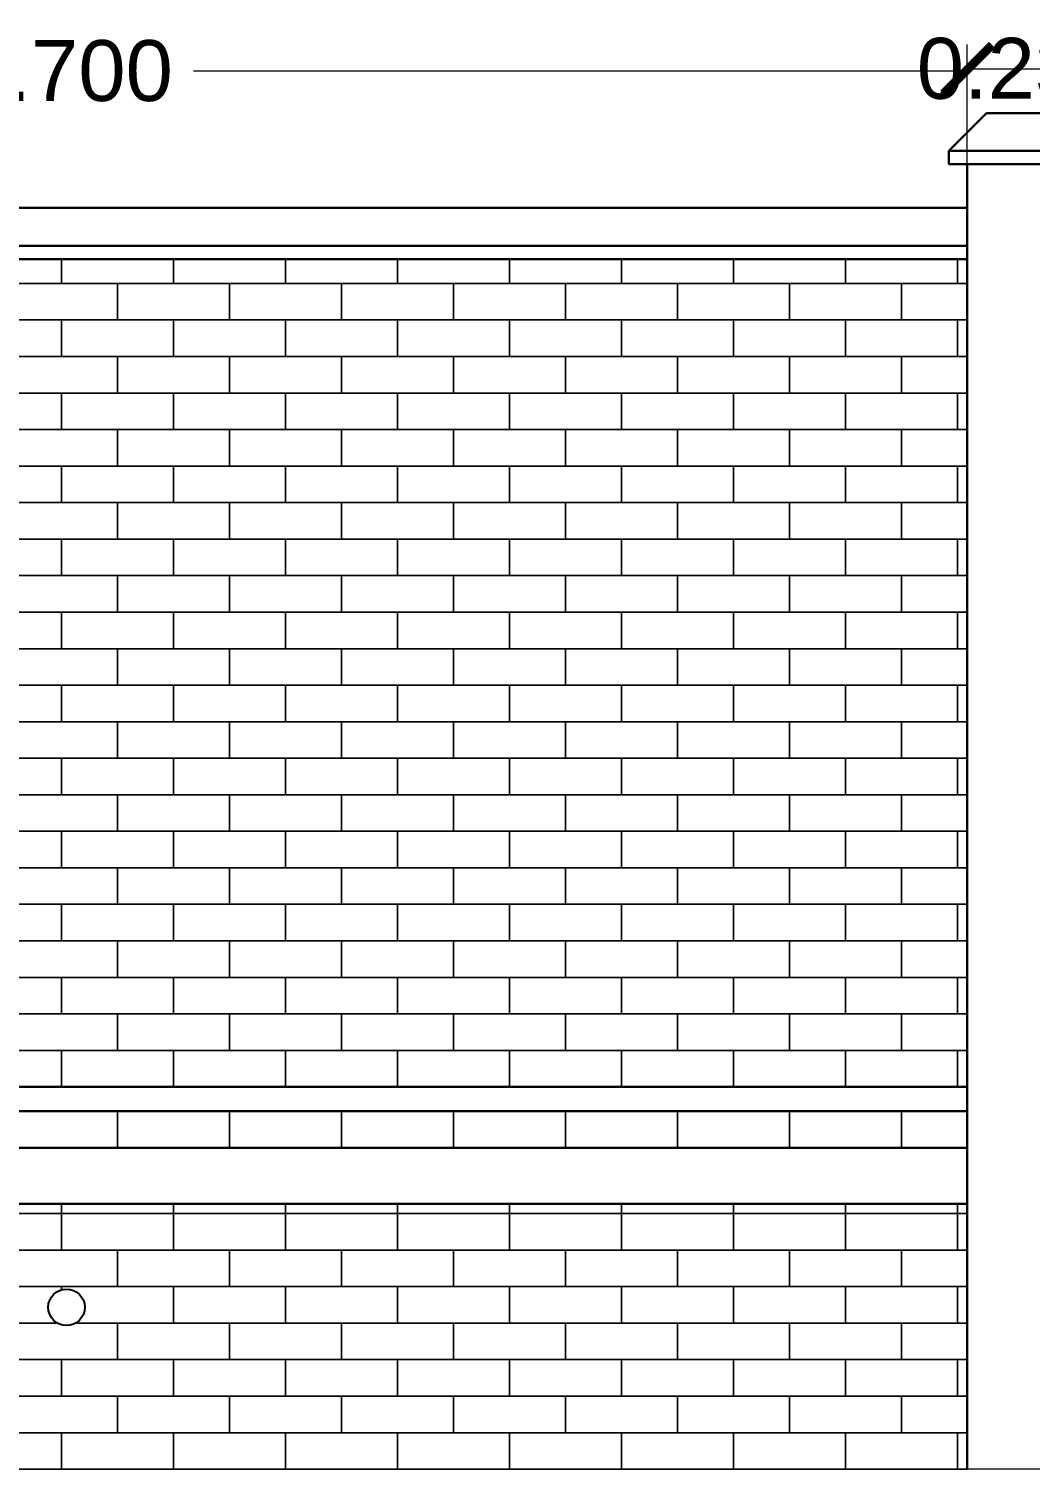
# Model space of a CAD drawing. Header units: millimetres. Extents: x 1898 to 3725, y 783 to 1532.
# Drawn here: x 3016.284 to 3018.341, y 896.377 to 899.335 of the extents above; entities that cross this region are included whole.
import ezdxf

# ---------------------------------------------------------------- set-up
doc = ezdxf.new("R2010")
doc.units = ezdxf.units.MM
doc.layers.get('0').update_dxf_attribs({"lineweight": 20})
doc.layers.get('Defpoints').update_dxf_attribs({"lineweight": 15})
for name, color, linetype, lineweight in [('brick Hatch', 13, 'Continuous', 13), ('DIM', 6, 'Continuous', 18), ('Wall', 7, 'Continuous', 30), ('Window-Wall', 7, 'Continuous', 18)]:
    doc.layers.add(name, color=color, linetype=linetype, lineweight=lineweight)
doc.layers.add('Iel-refe', color=50, linetype='Continuous')
doc.styles.add('Tabrej', font='arial.ttf')
doc.dimstyles.new('DIMEN', dxfattribs={"dimtxt": 0.3, "dimasz": 0.25, "dimexe": 0.18, "dimexo": 0.0625, "dimgap": 0.09, "dimtad": 0, "dimdec": 3, "dimzin": 0, "dimdsep": 46, "dimtxsty": 'Tabrej', "dimcen": 0, "dimclrd": 256, "dimclre": 256, "dimclrt": 7, "dimadec": 0, "dimazin": 0, "dimtfac": 1, "dimtdec": 3, "dimtofl": 0, "dimtmove": 0, "dimatfit": 1, "dimfxl": 0, "dimtolj": 1, "dimtzin": 0, "dimlwd": -1, "dimlwe": -1, "dimarcsym": 0})

# ---------------------------------------------------------------- blocks, each defined once
blk = doc.blocks.new('_ArchTick')
at = {"color": 0, "const_width": 0.15}
blk.add_lwpolyline([(-0.5, -0.5), (0.5, 0.5)], dxfattribs=at)
blk = doc.blocks.new('*D338')
at = {"layer": 'Defpoints', "color": 0, "lineweight": 15, "transparency": 16777216}
for p in [(3018.2111, 899.2483), (3014.5111, 898.967), (3018.2111, 898.967)]:
    blk.add_point(p, dxfattribs=at)
at = {"layer": 'DIM', "transparency": 16777216}
for p, q in [((3014.5111, 898.972), (3014.5111, 899.2983)), ((3018.2111, 898.972), (3018.2111, 899.2983)), ((3014.5111, 899.2483), (3016.1004, 899.2483)), ((3018.2111, 899.2483), (3016.6217, 899.2483))]:
    blk.add_line(p, q, dxfattribs=at)
at = {"layer": 'DIM', "transparency": 16777216, "xscale": 0.1, "yscale": 0.1, "zscale": 0.1, "rotation": 180}
blk.add_blockref('_ArchTick', (3014.5111, 899.2483), dxfattribs=at)
at = {"layer": 'DIM', "transparency": 16777216, "xscale": 0.1, "yscale": 0.1, "zscale": 0.1}
blk.add_blockref('_ArchTick', (3018.2111, 899.2483), dxfattribs=at)
at = {"layer": 'DIM', "color": 7, "transparency": 16777216, "insert": (3016.3611, 899.2483), "char_height": 0.125, "attachment_point": 5, "style": 'Tabrej'}
blk.add_mtext('\\A1;3.700', dxfattribs=at)
blk = doc.blocks.new('*D339')
at = {"layer": 'Defpoints', "color": 0, "lineweight": 15, "transparency": 16777216}
for p in [(3018.4411, 899.2529), (3018.2111, 898.967), (3018.4411, 898.967)]:
    blk.add_point(p, dxfattribs=at)
at = {"layer": 'DIM', "transparency": 16777216}
for p, q in [((3018.2111, 898.972), (3018.2111, 899.3029)), ((3018.4411, 898.972), (3018.4411, 899.3029)), ((3018.2111, 899.2529), (3018.4411, 899.2529))]:
    blk.add_line(p, q, dxfattribs=at)
at = {"layer": 'DIM', "transparency": 16777216, "xscale": 0.1, "yscale": 0.1, "zscale": 0.1, "rotation": 180}
blk.add_blockref('_ArchTick', (3018.2111, 899.2529), dxfattribs=at)
at = {"layer": 'DIM', "transparency": 16777216, "xscale": 0.1, "yscale": 0.1, "zscale": 0.1}
blk.add_blockref('_ArchTick', (3018.4411, 899.2529), dxfattribs=at)
at = {"layer": 'DIM', "color": 7, "transparency": 16777216, "insert": (3018.3261, 899.2529), "char_height": 0.125, "attachment_point": 5, "style": 'Tabrej'}
blk.add_mtext('\\A1;0.230', dxfattribs=at)

msp = doc.modelspace()

# ---------------------------------------------------------------- linework, layer by layer
at = {"layer": 'brick Hatch'}
for points in [[(3016.1211, 898.862), (3016.1211, 898.812), (3016.3511, 898.812), (3016.3511, 898.862)], [(3016.3511, 898.862), (3016.3511, 898.812), (3016.5811, 898.812), (3016.5811, 898.862)], [(3016.5811, 898.862), (3016.5811, 898.812), (3016.8111, 898.812), (3016.8111, 898.862)], [(3016.8111, 898.862), (3016.8111, 898.812), (3017.0411, 898.812), (3017.0411, 898.862)], [(3017.0411, 898.862), (3017.0411, 898.812), (3017.2711, 898.812), (3017.2711, 898.862)], [(3017.2711, 898.862), (3017.2711, 898.812), (3017.5011, 898.812), (3017.5011, 898.862)], [(3017.5011, 898.862), (3017.5011, 898.812), (3017.7311, 898.812), (3017.7311, 898.862)], [(3017.7311, 898.862), (3017.7311, 898.812), (3017.9611, 898.812), (3017.9611, 898.862)], [(3017.9611, 898.862), (3017.9611, 898.812), (3018.1911, 898.812), (3018.1911, 898.862)], [(3018.1911, 898.862), (3018.1911, 898.812), (3018.2111, 898.812)], [(3018.2111, 898.812), (3018.0761, 898.812), (3018.0761, 898.737), (3018.2111, 898.737)], [(3018.2111, 898.737), (3018.1911, 898.737), (3018.1911, 898.662), (3018.2111, 898.662)], [(3018.2111, 898.662), (3018.0761, 898.662), (3018.0761, 898.587), (3018.2111, 898.587)], [(3018.2111, 898.587), (3018.1911, 898.587), (3018.1911, 898.512), (3018.2111, 898.512)], [(3018.2111, 898.512), (3018.0761, 898.512), (3018.0761, 898.437), (3018.2111, 898.437)], [(3018.2111, 898.437), (3018.1911, 898.437), (3018.1911, 898.362), (3018.2111, 898.362)], [(3018.2111, 898.362), (3018.0761, 898.362), (3018.0761, 898.287), (3018.2111, 898.287)], [(3018.2111, 898.287), (3018.1911, 898.287), (3018.1911, 898.212), (3018.2111, 898.212)], [(3018.2111, 898.212), (3018.0761, 898.212), (3018.0761, 898.137), (3018.2111, 898.137)], [(3018.2111, 898.137), (3018.1911, 898.137), (3018.1911, 898.062), (3018.2111, 898.062)], [(3018.2111, 898.062), (3018.0761, 898.062), (3018.0761, 897.987), (3018.2111, 897.987)], [(3018.2111, 897.987), (3018.1911, 897.987), (3018.1911, 897.912), (3018.2111, 897.912)], [(3018.2111, 897.912), (3018.0761, 897.912), (3018.0761, 897.837), (3018.2111, 897.837)], [(3018.2111, 897.837), (3018.1911, 897.837), (3018.1911, 897.762), (3018.2111, 897.762)], [(3018.2111, 897.762), (3018.0761, 897.762), (3018.0761, 897.687), (3018.2111, 897.687)], [(3018.2111, 897.687), (3018.1911, 897.687), (3018.1911, 897.612), (3018.2111, 897.612)], [(3018.2111, 897.612), (3018.0761, 897.612), (3018.0761, 897.537), (3018.2111, 897.537)], [(3018.2111, 897.537), (3018.1911, 897.537), (3018.1911, 897.462), (3018.2111, 897.462)], [(3018.2111, 897.462), (3018.0761, 897.462), (3018.0761, 897.387), (3018.2111, 897.387)], [(3018.2111, 897.387), (3018.1911, 897.387), (3018.1911, 897.312), (3018.2111, 897.312)], [(3018.2111, 897.312), (3018.0761, 897.312), (3018.0761, 897.237), (3018.2111, 897.237)], [(3018.2111, 897.237), (3018.1911, 897.237), (3018.1911, 897.162), (3018.2111, 897.162)], [(3018.2111, 897.112), (3018.0761, 897.112), (3018.0761, 897.037), (3018.2111, 897.037)], [(3016.1211, 896.922), (3016.1211, 896.902), (3016.3511, 896.902), (3016.3511, 896.922)], [(3016.1211, 896.922), (3016.1211, 896.902), (3016.3511, 896.902), (3016.3511, 896.922)], [(3016.3511, 896.922), (3016.3511, 896.902), (3016.5811, 896.902), (3016.5811, 896.922)], [(3016.3511, 896.922), (3016.3511, 896.902), (3016.5811, 896.902), (3016.5811, 896.922)], [(3016.5811, 896.922), (3016.5811, 896.902), (3016.8111, 896.902), (3016.8111, 896.922)], [(3016.5811, 896.922), (3016.5811, 896.902), (3016.8111, 896.902), (3016.8111, 896.922)], [(3016.8111, 896.922), (3016.8111, 896.902), (3017.0411, 896.902), (3017.0411, 896.922)], [(3016.8111, 896.922), (3016.8111, 896.902), (3017.0411, 896.902), (3017.0411, 896.922)], [(3017.0411, 896.922), (3017.0411, 896.902), (3017.2711, 896.902), (3017.2711, 896.922)], [(3017.0411, 896.922), (3017.0411, 896.902), (3017.2711, 896.902), (3017.2711, 896.922)], [(3017.2711, 896.922), (3017.2711, 896.902), (3017.5011, 896.902), (3017.5011, 896.922)], [(3017.2711, 896.922), (3017.2711, 896.902), (3017.5011, 896.902), (3017.5011, 896.922)], [(3017.5011, 896.922), (3017.5011, 896.902), (3017.7311, 896.902), (3017.7311, 896.922)], [(3017.5011, 896.922), (3017.5011, 896.902), (3017.7311, 896.902), (3017.7311, 896.922)], [(3017.7311, 896.922), (3017.7311, 896.902), (3017.9611, 896.902), (3017.9611, 896.922)], [(3017.7311, 896.922), (3017.7311, 896.902), (3017.9611, 896.902), (3017.9611, 896.922)], [(3017.9611, 896.922), (3017.9611, 896.902), (3018.1911, 896.902), (3018.1911, 896.922)], [(3017.9611, 896.922), (3017.9611, 896.902), (3018.1911, 896.902), (3018.1911, 896.922)], [(3018.1911, 896.922), (3018.1911, 896.902), (3018.2111, 896.902)], [(3018.1911, 896.922), (3018.1911, 896.902), (3018.2111, 896.902)], [(3018.2111, 896.902), (3018.1911, 896.902), (3018.1911, 896.827), (3018.2111, 896.827)], [(3018.2111, 896.827), (3018.0761, 896.827), (3018.0761, 896.752), (3018.2111, 896.752)], [(3016.3511, 896.7457), (3016.3511, 896.752), (3016.1211, 896.752), (3016.1211, 896.677), (3016.3424, 896.677)], [(3016.3798, 896.677), (3016.5811, 896.677), (3016.5811, 896.752), (3016.3511, 896.752), (3016.3511, 896.7457)], [(3018.2111, 896.752), (3018.1911, 896.752), (3018.1911, 896.677), (3018.2111, 896.677)], [(3016.3424, 896.677), (3016.2361, 896.677), (3016.2361, 896.602), (3016.4661, 896.602), (3016.4661, 896.677), (3016.3798, 896.677)], [(3018.2111, 896.677), (3018.0761, 896.677), (3018.0761, 896.602), (3018.2111, 896.602)], [(3018.2111, 896.602), (3018.1911, 896.602), (3018.1911, 896.527), (3018.2111, 896.527)], [(3018.2111, 896.527), (3018.0761, 896.527), (3018.0761, 896.452), (3018.2111, 896.452)], [(3018.2111, 896.452), (3018.1911, 896.452), (3018.1911, 896.377), (3018.2111, 896.377)]]:
    msp.add_lwpolyline(points, dxfattribs=at)
for points in [[(3016.4661, 898.812), (3016.2361, 898.812), (3016.2361, 898.737), (3016.4661, 898.737)], [(3016.6961, 898.812), (3016.4661, 898.812), (3016.4661, 898.737), (3016.6961, 898.737)], [(3016.9261, 898.812), (3016.6961, 898.812), (3016.6961, 898.737), (3016.9261, 898.737)], [(3017.1561, 898.812), (3016.9261, 898.812), (3016.9261, 898.737), (3017.1561, 898.737)], [(3017.3861, 898.812), (3017.1561, 898.812), (3017.1561, 898.737), (3017.3861, 898.737)], [(3017.6161, 898.812), (3017.3861, 898.812), (3017.3861, 898.737), (3017.6161, 898.737)], [(3017.8461, 898.812), (3017.6161, 898.812), (3017.6161, 898.737), (3017.8461, 898.737)], [(3018.0761, 898.812), (3017.8461, 898.812), (3017.8461, 898.737), (3018.0761, 898.737)], [(3016.3511, 898.737), (3016.1211, 898.737), (3016.1211, 898.662), (3016.3511, 898.662)], [(3016.5811, 898.737), (3016.3511, 898.737), (3016.3511, 898.662), (3016.5811, 898.662)], [(3016.8111, 898.737), (3016.5811, 898.737), (3016.5811, 898.662), (3016.8111, 898.662)], [(3017.0411, 898.737), (3016.8111, 898.737), (3016.8111, 898.662), (3017.0411, 898.662)], [(3017.2711, 898.737), (3017.0411, 898.737), (3017.0411, 898.662), (3017.2711, 898.662)], [(3017.5011, 898.737), (3017.2711, 898.737), (3017.2711, 898.662), (3017.5011, 898.662)], [(3017.7311, 898.737), (3017.5011, 898.737), (3017.5011, 898.662), (3017.7311, 898.662)], [(3017.9611, 898.737), (3017.7311, 898.737), (3017.7311, 898.662), (3017.9611, 898.662)], [(3018.1911, 898.737), (3017.9611, 898.737), (3017.9611, 898.662), (3018.1911, 898.662)], [(3016.4661, 898.662), (3016.2361, 898.662), (3016.2361, 898.587), (3016.4661, 898.587)], [(3016.6961, 898.662), (3016.4661, 898.662), (3016.4661, 898.587), (3016.6961, 898.587)], [(3016.9261, 898.662), (3016.6961, 898.662), (3016.6961, 898.587), (3016.9261, 898.587)], [(3017.1561, 898.662), (3016.9261, 898.662), (3016.9261, 898.587), (3017.1561, 898.587)], [(3017.3861, 898.662), (3017.1561, 898.662), (3017.1561, 898.587), (3017.3861, 898.587)], [(3017.6161, 898.662), (3017.3861, 898.662), (3017.3861, 898.587), (3017.6161, 898.587)], [(3017.8461, 898.662), (3017.6161, 898.662), (3017.6161, 898.587), (3017.8461, 898.587)], [(3018.0761, 898.662), (3017.8461, 898.662), (3017.8461, 898.587), (3018.0761, 898.587)], [(3016.3511, 898.587), (3016.1211, 898.587), (3016.1211, 898.512), (3016.3511, 898.512)], [(3016.5811, 898.587), (3016.3511, 898.587), (3016.3511, 898.512), (3016.5811, 898.512)], [(3016.8111, 898.587), (3016.5811, 898.587), (3016.5811, 898.512), (3016.8111, 898.512)], [(3017.0411, 898.587), (3016.8111, 898.587), (3016.8111, 898.512), (3017.0411, 898.512)], [(3017.2711, 898.587), (3017.0411, 898.587), (3017.0411, 898.512), (3017.2711, 898.512)], [(3017.5011, 898.587), (3017.2711, 898.587), (3017.2711, 898.512), (3017.5011, 898.512)], [(3017.7311, 898.587), (3017.5011, 898.587), (3017.5011, 898.512), (3017.7311, 898.512)], [(3017.9611, 898.587), (3017.7311, 898.587), (3017.7311, 898.512), (3017.9611, 898.512)], [(3018.1911, 898.587), (3017.9611, 898.587), (3017.9611, 898.512), (3018.1911, 898.512)], [(3016.4661, 898.512), (3016.2361, 898.512), (3016.2361, 898.437), (3016.4661, 898.437)], [(3016.6961, 898.512), (3016.4661, 898.512), (3016.4661, 898.437), (3016.6961, 898.437)], [(3016.9261, 898.512), (3016.6961, 898.512), (3016.6961, 898.437), (3016.9261, 898.437)], [(3017.1561, 898.512), (3016.9261, 898.512), (3016.9261, 898.437), (3017.1561, 898.437)], [(3017.3861, 898.512), (3017.1561, 898.512), (3017.1561, 898.437), (3017.3861, 898.437)], [(3017.6161, 898.512), (3017.3861, 898.512), (3017.3861, 898.437), (3017.6161, 898.437)], [(3017.8461, 898.512), (3017.6161, 898.512), (3017.6161, 898.437), (3017.8461, 898.437)], [(3018.0761, 898.512), (3017.8461, 898.512), (3017.8461, 898.437), (3018.0761, 898.437)], [(3016.3511, 898.437), (3016.1211, 898.437), (3016.1211, 898.362), (3016.3511, 898.362)], [(3016.5811, 898.437), (3016.3511, 898.437), (3016.3511, 898.362), (3016.5811, 898.362)], [(3016.8111, 898.437), (3016.5811, 898.437), (3016.5811, 898.362), (3016.8111, 898.362)], [(3017.0411, 898.437), (3016.8111, 898.437), (3016.8111, 898.362), (3017.0411, 898.362)], [(3017.2711, 898.437), (3017.0411, 898.437), (3017.0411, 898.362), (3017.2711, 898.362)], [(3017.5011, 898.437), (3017.2711, 898.437), (3017.2711, 898.362), (3017.5011, 898.362)], [(3017.7311, 898.437), (3017.5011, 898.437), (3017.5011, 898.362), (3017.7311, 898.362)], [(3017.9611, 898.437), (3017.7311, 898.437), (3017.7311, 898.362), (3017.9611, 898.362)], [(3018.1911, 898.437), (3017.9611, 898.437), (3017.9611, 898.362), (3018.1911, 898.362)], [(3016.4661, 898.362), (3016.2361, 898.362), (3016.2361, 898.287), (3016.4661, 898.287)], [(3016.6961, 898.362), (3016.4661, 898.362), (3016.4661, 898.287), (3016.6961, 898.287)], [(3016.9261, 898.362), (3016.6961, 898.362), (3016.6961, 898.287), (3016.9261, 898.287)], [(3017.1561, 898.362), (3016.9261, 898.362), (3016.9261, 898.287), (3017.1561, 898.287)], [(3017.3861, 898.362), (3017.1561, 898.362), (3017.1561, 898.287), (3017.3861, 898.287)], [(3017.6161, 898.362), (3017.3861, 898.362), (3017.3861, 898.287), (3017.6161, 898.287)], [(3017.8461, 898.362), (3017.6161, 898.362), (3017.6161, 898.287), (3017.8461, 898.287)], [(3018.0761, 898.362), (3017.8461, 898.362), (3017.8461, 898.287), (3018.0761, 898.287)], [(3016.3511, 898.287), (3016.1211, 898.287), (3016.1211, 898.212), (3016.3511, 898.212)], [(3016.5811, 898.287), (3016.3511, 898.287), (3016.3511, 898.212), (3016.5811, 898.212)], [(3016.8111, 898.287), (3016.5811, 898.287), (3016.5811, 898.212), (3016.8111, 898.212)], [(3017.0411, 898.287), (3016.8111, 898.287), (3016.8111, 898.212), (3017.0411, 898.212)], [(3017.2711, 898.287), (3017.0411, 898.287), (3017.0411, 898.212), (3017.2711, 898.212)], [(3017.5011, 898.287), (3017.2711, 898.287), (3017.2711, 898.212), (3017.5011, 898.212)], [(3017.7311, 898.287), (3017.5011, 898.287), (3017.5011, 898.212), (3017.7311, 898.212)], [(3017.9611, 898.287), (3017.7311, 898.287), (3017.7311, 898.212), (3017.9611, 898.212)], [(3018.1911, 898.287), (3017.9611, 898.287), (3017.9611, 898.212), (3018.1911, 898.212)], [(3016.4661, 898.212), (3016.2361, 898.212), (3016.2361, 898.137), (3016.4661, 898.137)], [(3016.6961, 898.212), (3016.4661, 898.212), (3016.4661, 898.137), (3016.6961, 898.137)], [(3016.9261, 898.212), (3016.6961, 898.212), (3016.6961, 898.137), (3016.9261, 898.137)], [(3017.1561, 898.212), (3016.9261, 898.212), (3016.9261, 898.137), (3017.1561, 898.137)], [(3017.3861, 898.212), (3017.1561, 898.212), (3017.1561, 898.137), (3017.3861, 898.137)], [(3017.6161, 898.212), (3017.3861, 898.212), (3017.3861, 898.137), (3017.6161, 898.137)], [(3017.8461, 898.212), (3017.6161, 898.212), (3017.6161, 898.137), (3017.8461, 898.137)], [(3018.0761, 898.212), (3017.8461, 898.212), (3017.8461, 898.137), (3018.0761, 898.137)], [(3016.3511, 898.137), (3016.1211, 898.137), (3016.1211, 898.062), (3016.3511, 898.062)], [(3016.5811, 898.137), (3016.3511, 898.137), (3016.3511, 898.062), (3016.5811, 898.062)], [(3016.8111, 898.137), (3016.5811, 898.137), (3016.5811, 898.062), (3016.8111, 898.062)], [(3017.0411, 898.137), (3016.8111, 898.137), (3016.8111, 898.062), (3017.0411, 898.062)], [(3017.2711, 898.137), (3017.0411, 898.137), (3017.0411, 898.062), (3017.2711, 898.062)], [(3017.5011, 898.137), (3017.2711, 898.137), (3017.2711, 898.062), (3017.5011, 898.062)], [(3017.7311, 898.137), (3017.5011, 898.137), (3017.5011, 898.062), (3017.7311, 898.062)], [(3017.9611, 898.137), (3017.7311, 898.137), (3017.7311, 898.062), (3017.9611, 898.062)], [(3018.1911, 898.137), (3017.9611, 898.137), (3017.9611, 898.062), (3018.1911, 898.062)], [(3016.4661, 898.062), (3016.2361, 898.062), (3016.2361, 897.987), (3016.4661, 897.987)], [(3016.6961, 898.062), (3016.4661, 898.062), (3016.4661, 897.987), (3016.6961, 897.987)], [(3016.9261, 898.062), (3016.6961, 898.062), (3016.6961, 897.987), (3016.9261, 897.987)], [(3017.1561, 898.062), (3016.9261, 898.062), (3016.9261, 897.987), (3017.1561, 897.987)], [(3017.3861, 898.062), (3017.1561, 898.062), (3017.1561, 897.987), (3017.3861, 897.987)], [(3017.6161, 898.062), (3017.3861, 898.062), (3017.3861, 897.987), (3017.6161, 897.987)], [(3017.8461, 898.062), (3017.6161, 898.062), (3017.6161, 897.987), (3017.8461, 897.987)], [(3018.0761, 898.062), (3017.8461, 898.062), (3017.8461, 897.987), (3018.0761, 897.987)], [(3016.3511, 897.987), (3016.1211, 897.987), (3016.1211, 897.912), (3016.3511, 897.912)], [(3016.5811, 897.987), (3016.3511, 897.987), (3016.3511, 897.912), (3016.5811, 897.912)], [(3016.8111, 897.987), (3016.5811, 897.987), (3016.5811, 897.912), (3016.8111, 897.912)], [(3017.0411, 897.987), (3016.8111, 897.987), (3016.8111, 897.912), (3017.0411, 897.912)], [(3017.2711, 897.987), (3017.0411, 897.987), (3017.0411, 897.912), (3017.2711, 897.912)], [(3017.5011, 897.987), (3017.2711, 897.987), (3017.2711, 897.912), (3017.5011, 897.912)], [(3017.7311, 897.987), (3017.5011, 897.987), (3017.5011, 897.912), (3017.7311, 897.912)], [(3017.9611, 897.987), (3017.7311, 897.987), (3017.7311, 897.912), (3017.9611, 897.912)], [(3018.1911, 897.987), (3017.9611, 897.987), (3017.9611, 897.912), (3018.1911, 897.912)], [(3016.4661, 897.912), (3016.2361, 897.912), (3016.2361, 897.837), (3016.4661, 897.837)], [(3016.6961, 897.912), (3016.4661, 897.912), (3016.4661, 897.837), (3016.6961, 897.837)], [(3016.9261, 897.912), (3016.6961, 897.912), (3016.6961, 897.837), (3016.9261, 897.837)], [(3017.1561, 897.912), (3016.9261, 897.912), (3016.9261, 897.837), (3017.1561, 897.837)], [(3017.3861, 897.912), (3017.1561, 897.912), (3017.1561, 897.837), (3017.3861, 897.837)], [(3017.6161, 897.912), (3017.3861, 897.912), (3017.3861, 897.837), (3017.6161, 897.837)], [(3017.8461, 897.912), (3017.6161, 897.912), (3017.6161, 897.837), (3017.8461, 897.837)], [(3018.0761, 897.912), (3017.8461, 897.912), (3017.8461, 897.837), (3018.0761, 897.837)], [(3016.3511, 897.837), (3016.1211, 897.837), (3016.1211, 897.762), (3016.3511, 897.762)], [(3016.5811, 897.837), (3016.3511, 897.837), (3016.3511, 897.762), (3016.5811, 897.762)], [(3016.8111, 897.837), (3016.5811, 897.837), (3016.5811, 897.762), (3016.8111, 897.762)], [(3017.0411, 897.837), (3016.8111, 897.837), (3016.8111, 897.762), (3017.0411, 897.762)], [(3017.2711, 897.837), (3017.0411, 897.837), (3017.0411, 897.762), (3017.2711, 897.762)], [(3017.5011, 897.837), (3017.2711, 897.837), (3017.2711, 897.762), (3017.5011, 897.762)], [(3017.7311, 897.837), (3017.5011, 897.837), (3017.5011, 897.762), (3017.7311, 897.762)], [(3017.9611, 897.837), (3017.7311, 897.837), (3017.7311, 897.762), (3017.9611, 897.762)], [(3018.1911, 897.837), (3017.9611, 897.837), (3017.9611, 897.762), (3018.1911, 897.762)], [(3016.4661, 897.762), (3016.2361, 897.762), (3016.2361, 897.687), (3016.4661, 897.687)], [(3016.6961, 897.762), (3016.4661, 897.762), (3016.4661, 897.687), (3016.6961, 897.687)], [(3016.9261, 897.762), (3016.6961, 897.762), (3016.6961, 897.687), (3016.9261, 897.687)], [(3017.1561, 897.762), (3016.9261, 897.762), (3016.9261, 897.687), (3017.1561, 897.687)], [(3017.3861, 897.762), (3017.1561, 897.762), (3017.1561, 897.687), (3017.3861, 897.687)], [(3017.6161, 897.762), (3017.3861, 897.762), (3017.3861, 897.687), (3017.6161, 897.687)], [(3017.8461, 897.762), (3017.6161, 897.762), (3017.6161, 897.687), (3017.8461, 897.687)], [(3018.0761, 897.762), (3017.8461, 897.762), (3017.8461, 897.687), (3018.0761, 897.687)], [(3016.3511, 897.687), (3016.1211, 897.687), (3016.1211, 897.612), (3016.3511, 897.612)], [(3016.5811, 897.687), (3016.3511, 897.687), (3016.3511, 897.612), (3016.5811, 897.612)], [(3016.8111, 897.687), (3016.5811, 897.687), (3016.5811, 897.612), (3016.8111, 897.612)], [(3017.0411, 897.687), (3016.8111, 897.687), (3016.8111, 897.612), (3017.0411, 897.612)], [(3017.2711, 897.687), (3017.0411, 897.687), (3017.0411, 897.612), (3017.2711, 897.612)], [(3017.5011, 897.687), (3017.2711, 897.687), (3017.2711, 897.612), (3017.5011, 897.612)], [(3017.7311, 897.687), (3017.5011, 897.687), (3017.5011, 897.612), (3017.7311, 897.612)], [(3017.9611, 897.687), (3017.7311, 897.687), (3017.7311, 897.612), (3017.9611, 897.612)], [(3018.1911, 897.687), (3017.9611, 897.687), (3017.9611, 897.612), (3018.1911, 897.612)], [(3016.4661, 897.612), (3016.2361, 897.612), (3016.2361, 897.537), (3016.4661, 897.537)], [(3016.6961, 897.612), (3016.4661, 897.612), (3016.4661, 897.537), (3016.6961, 897.537)], [(3016.9261, 897.612), (3016.6961, 897.612), (3016.6961, 897.537), (3016.9261, 897.537)], [(3017.1561, 897.612), (3016.9261, 897.612), (3016.9261, 897.537), (3017.1561, 897.537)], [(3017.3861, 897.612), (3017.1561, 897.612), (3017.1561, 897.537), (3017.3861, 897.537)], [(3017.6161, 897.612), (3017.3861, 897.612), (3017.3861, 897.537), (3017.6161, 897.537)], [(3017.8461, 897.612), (3017.6161, 897.612), (3017.6161, 897.537), (3017.8461, 897.537)], [(3018.0761, 897.612), (3017.8461, 897.612), (3017.8461, 897.537), (3018.0761, 897.537)], [(3016.3511, 897.537), (3016.1211, 897.537), (3016.1211, 897.462), (3016.3511, 897.462)], [(3016.5811, 897.537), (3016.3511, 897.537), (3016.3511, 897.462), (3016.5811, 897.462)], [(3016.8111, 897.537), (3016.5811, 897.537), (3016.5811, 897.462), (3016.8111, 897.462)], [(3017.0411, 897.537), (3016.8111, 897.537), (3016.8111, 897.462), (3017.0411, 897.462)], [(3017.2711, 897.537), (3017.0411, 897.537), (3017.0411, 897.462), (3017.2711, 897.462)], [(3017.5011, 897.537), (3017.2711, 897.537), (3017.2711, 897.462), (3017.5011, 897.462)], [(3017.7311, 897.537), (3017.5011, 897.537), (3017.5011, 897.462), (3017.7311, 897.462)], [(3017.9611, 897.537), (3017.7311, 897.537), (3017.7311, 897.462), (3017.9611, 897.462)], [(3018.1911, 897.537), (3017.9611, 897.537), (3017.9611, 897.462), (3018.1911, 897.462)], [(3016.4661, 897.462), (3016.2361, 897.462), (3016.2361, 897.387), (3016.4661, 897.387)], [(3016.6961, 897.462), (3016.4661, 897.462), (3016.4661, 897.387), (3016.6961, 897.387)], [(3016.9261, 897.462), (3016.6961, 897.462), (3016.6961, 897.387), (3016.9261, 897.387)], [(3017.1561, 897.462), (3016.9261, 897.462), (3016.9261, 897.387), (3017.1561, 897.387)], [(3017.3861, 897.462), (3017.1561, 897.462), (3017.1561, 897.387), (3017.3861, 897.387)], [(3017.6161, 897.462), (3017.3861, 897.462), (3017.3861, 897.387), (3017.6161, 897.387)], [(3017.8461, 897.462), (3017.6161, 897.462), (3017.6161, 897.387), (3017.8461, 897.387)], [(3018.0761, 897.462), (3017.8461, 897.462), (3017.8461, 897.387), (3018.0761, 897.387)], [(3016.3511, 897.387), (3016.1211, 897.387), (3016.1211, 897.312), (3016.3511, 897.312)], [(3016.5811, 897.387), (3016.3511, 897.387), (3016.3511, 897.312), (3016.5811, 897.312)], [(3016.8111, 897.387), (3016.5811, 897.387), (3016.5811, 897.312), (3016.8111, 897.312)], [(3017.0411, 897.387), (3016.8111, 897.387), (3016.8111, 897.312), (3017.0411, 897.312)], [(3017.2711, 897.387), (3017.0411, 897.387), (3017.0411, 897.312), (3017.2711, 897.312)], [(3017.5011, 897.387), (3017.2711, 897.387), (3017.2711, 897.312), (3017.5011, 897.312)], [(3017.7311, 897.387), (3017.5011, 897.387), (3017.5011, 897.312), (3017.7311, 897.312)], [(3017.9611, 897.387), (3017.7311, 897.387), (3017.7311, 897.312), (3017.9611, 897.312)], [(3018.1911, 897.387), (3017.9611, 897.387), (3017.9611, 897.312), (3018.1911, 897.312)], [(3016.4661, 897.312), (3016.2361, 897.312), (3016.2361, 897.237), (3016.4661, 897.237)], [(3016.6961, 897.312), (3016.4661, 897.312), (3016.4661, 897.237), (3016.6961, 897.237)], [(3016.9261, 897.312), (3016.6961, 897.312), (3016.6961, 897.237), (3016.9261, 897.237)], [(3017.1561, 897.312), (3016.9261, 897.312), (3016.9261, 897.237), (3017.1561, 897.237)], [(3017.3861, 897.312), (3017.1561, 897.312), (3017.1561, 897.237), (3017.3861, 897.237)], [(3017.6161, 897.312), (3017.3861, 897.312), (3017.3861, 897.237), (3017.6161, 897.237)], [(3017.8461, 897.312), (3017.6161, 897.312), (3017.6161, 897.237), (3017.8461, 897.237)], [(3018.0761, 897.312), (3017.8461, 897.312), (3017.8461, 897.237), (3018.0761, 897.237)], [(3016.3511, 897.237), (3016.1211, 897.237), (3016.1211, 897.162), (3016.3511, 897.162)], [(3016.5811, 897.237), (3016.3511, 897.237), (3016.3511, 897.162), (3016.5811, 897.162)], [(3016.8111, 897.237), (3016.5811, 897.237), (3016.5811, 897.162), (3016.8111, 897.162)], [(3017.0411, 897.237), (3016.8111, 897.237), (3016.8111, 897.162), (3017.0411, 897.162)], [(3017.2711, 897.237), (3017.0411, 897.237), (3017.0411, 897.162), (3017.2711, 897.162)], [(3017.5011, 897.237), (3017.2711, 897.237), (3017.2711, 897.162), (3017.5011, 897.162)], [(3017.7311, 897.237), (3017.5011, 897.237), (3017.5011, 897.162), (3017.7311, 897.162)], [(3017.9611, 897.237), (3017.7311, 897.237), (3017.7311, 897.162), (3017.9611, 897.162)], [(3018.1911, 897.237), (3017.9611, 897.237), (3017.9611, 897.162), (3018.1911, 897.162)], [(3016.4661, 897.112), (3016.2361, 897.112), (3016.2361, 897.037), (3016.4661, 897.037)], [(3016.6961, 897.112), (3016.4661, 897.112), (3016.4661, 897.037), (3016.6961, 897.037)], [(3016.9261, 897.112), (3016.6961, 897.112), (3016.6961, 897.037), (3016.9261, 897.037)], [(3017.1561, 897.112), (3016.9261, 897.112), (3016.9261, 897.037), (3017.1561, 897.037)], [(3017.3861, 897.112), (3017.1561, 897.112), (3017.1561, 897.037), (3017.3861, 897.037)], [(3017.6161, 897.112), (3017.3861, 897.112), (3017.3861, 897.037), (3017.6161, 897.037)], [(3017.8461, 897.112), (3017.6161, 897.112), (3017.6161, 897.037), (3017.8461, 897.037)], [(3018.0761, 897.112), (3017.8461, 897.112), (3017.8461, 897.037), (3018.0761, 897.037)], [(3016.3511, 896.902), (3016.1211, 896.902), (3016.1211, 896.827), (3016.3511, 896.827)], [(3016.5811, 896.902), (3016.3511, 896.902), (3016.3511, 896.827), (3016.5811, 896.827)], [(3016.8111, 896.902), (3016.5811, 896.902), (3016.5811, 896.827), (3016.8111, 896.827)], [(3017.0411, 896.902), (3016.8111, 896.902), (3016.8111, 896.827), (3017.0411, 896.827)], [(3017.2711, 896.902), (3017.0411, 896.902), (3017.0411, 896.827), (3017.2711, 896.827)], [(3017.5011, 896.902), (3017.2711, 896.902), (3017.2711, 896.827), (3017.5011, 896.827)], [(3017.7311, 896.902), (3017.5011, 896.902), (3017.5011, 896.827), (3017.7311, 896.827)], [(3017.9611, 896.902), (3017.7311, 896.902), (3017.7311, 896.827), (3017.9611, 896.827)], [(3018.1911, 896.902), (3017.9611, 896.902), (3017.9611, 896.827), (3018.1911, 896.827)], [(3016.4661, 896.827), (3016.2361, 896.827), (3016.2361, 896.752), (3016.4661, 896.752)], [(3016.6961, 896.827), (3016.4661, 896.827), (3016.4661, 896.752), (3016.6961, 896.752)], [(3016.9261, 896.827), (3016.6961, 896.827), (3016.6961, 896.752), (3016.9261, 896.752)], [(3017.1561, 896.827), (3016.9261, 896.827), (3016.9261, 896.752), (3017.1561, 896.752)], [(3017.3861, 896.827), (3017.1561, 896.827), (3017.1561, 896.752), (3017.3861, 896.752)], [(3017.6161, 896.827), (3017.3861, 896.827), (3017.3861, 896.752), (3017.6161, 896.752)], [(3017.8461, 896.827), (3017.6161, 896.827), (3017.6161, 896.752), (3017.8461, 896.752)], [(3018.0761, 896.827), (3017.8461, 896.827), (3017.8461, 896.752), (3018.0761, 896.752)], [(3016.8111, 896.752), (3016.5811, 896.752), (3016.5811, 896.677), (3016.8111, 896.677)], [(3017.0411, 896.752), (3016.8111, 896.752), (3016.8111, 896.677), (3017.0411, 896.677)], [(3017.2711, 896.752), (3017.0411, 896.752), (3017.0411, 896.677), (3017.2711, 896.677)], [(3017.5011, 896.752), (3017.2711, 896.752), (3017.2711, 896.677), (3017.5011, 896.677)], [(3017.7311, 896.752), (3017.5011, 896.752), (3017.5011, 896.677), (3017.7311, 896.677)], [(3017.9611, 896.752), (3017.7311, 896.752), (3017.7311, 896.677), (3017.9611, 896.677)], [(3018.1911, 896.752), (3017.9611, 896.752), (3017.9611, 896.677), (3018.1911, 896.677)], [(3016.6961, 896.677), (3016.4661, 896.677), (3016.4661, 896.602), (3016.6961, 896.602)], [(3016.9261, 896.677), (3016.6961, 896.677), (3016.6961, 896.602), (3016.9261, 896.602)], [(3017.1561, 896.677), (3016.9261, 896.677), (3016.9261, 896.602), (3017.1561, 896.602)], [(3017.3861, 896.677), (3017.1561, 896.677), (3017.1561, 896.602), (3017.3861, 896.602)], [(3017.6161, 896.677), (3017.3861, 896.677), (3017.3861, 896.602), (3017.6161, 896.602)], [(3017.8461, 896.677), (3017.6161, 896.677), (3017.6161, 896.602), (3017.8461, 896.602)], [(3018.0761, 896.677), (3017.8461, 896.677), (3017.8461, 896.602), (3018.0761, 896.602)], [(3016.3511, 896.602), (3016.1211, 896.602), (3016.1211, 896.527), (3016.3511, 896.527)], [(3016.5811, 896.602), (3016.3511, 896.602), (3016.3511, 896.527), (3016.5811, 896.527)], [(3016.8111, 896.602), (3016.5811, 896.602), (3016.5811, 896.527), (3016.8111, 896.527)], [(3017.0411, 896.602), (3016.8111, 896.602), (3016.8111, 896.527), (3017.0411, 896.527)], [(3017.2711, 896.602), (3017.0411, 896.602), (3017.0411, 896.527), (3017.2711, 896.527)], [(3017.5011, 896.602), (3017.2711, 896.602), (3017.2711, 896.527), (3017.5011, 896.527)], [(3017.7311, 896.602), (3017.5011, 896.602), (3017.5011, 896.527), (3017.7311, 896.527)], [(3017.9611, 896.602), (3017.7311, 896.602), (3017.7311, 896.527), (3017.9611, 896.527)], [(3018.1911, 896.602), (3017.9611, 896.602), (3017.9611, 896.527), (3018.1911, 896.527)], [(3016.4661, 896.527), (3016.2361, 896.527), (3016.2361, 896.452), (3016.4661, 896.452)], [(3016.6961, 896.527), (3016.4661, 896.527), (3016.4661, 896.452), (3016.6961, 896.452)], [(3016.9261, 896.527), (3016.6961, 896.527), (3016.6961, 896.452), (3016.9261, 896.452)], [(3017.1561, 896.527), (3016.9261, 896.527), (3016.9261, 896.452), (3017.1561, 896.452)], [(3017.3861, 896.527), (3017.1561, 896.527), (3017.1561, 896.452), (3017.3861, 896.452)], [(3017.6161, 896.527), (3017.3861, 896.527), (3017.3861, 896.452), (3017.6161, 896.452)], [(3017.8461, 896.527), (3017.6161, 896.527), (3017.6161, 896.452), (3017.8461, 896.452)], [(3018.0761, 896.527), (3017.8461, 896.527), (3017.8461, 896.452), (3018.0761, 896.452)], [(3016.3511, 896.452), (3016.1211, 896.452), (3016.1211, 896.377), (3016.3511, 896.377)], [(3016.5811, 896.452), (3016.3511, 896.452), (3016.3511, 896.377), (3016.5811, 896.377)], [(3016.8111, 896.452), (3016.5811, 896.452), (3016.5811, 896.377), (3016.8111, 896.377)], [(3017.0411, 896.452), (3016.8111, 896.452), (3016.8111, 896.377), (3017.0411, 896.377)], [(3017.2711, 896.452), (3017.0411, 896.452), (3017.0411, 896.377), (3017.2711, 896.377)], [(3017.5011, 896.452), (3017.2711, 896.452), (3017.2711, 896.377), (3017.5011, 896.377)], [(3017.7311, 896.452), (3017.5011, 896.452), (3017.5011, 896.377), (3017.7311, 896.377)], [(3017.9611, 896.452), (3017.7311, 896.452), (3017.7311, 896.377), (3017.9611, 896.377)], [(3018.1911, 896.452), (3017.9611, 896.452), (3017.9611, 896.377), (3018.1911, 896.377)]]:
    msp.add_lwpolyline(points, close=True, dxfattribs=at)
at = {"layer": 'Iel-refe'}
msp.add_circle((3016.3611, 896.7095), 0.0375, dxfattribs=at)
at = {"layer": 'Wall'}
for p, q in [((3018.1736, 899.0845), (3018.2511, 899.162)), ((3018.1736, 899.0845), (3018.2511, 899.162)), ((3018.2511, 899.162), (3018.4011, 899.162)), ((3018.2511, 899.162), (3018.4011, 899.162)), ((3018.1736, 899.0845), (3018.4786, 899.0845)), ((3018.1736, 899.057), (3018.1736, 899.0845)), ((3018.1736, 899.0845), (3018.4786, 899.0845)), ((3018.1736, 899.057), (3018.1736, 899.0845)), ((3018.1736, 899.057), (3018.4786, 899.057)), ((3018.1736, 899.057), (3018.4786, 899.057)), ((3018.2111, 897.037), (3018.2111, 899.057)), ((3018.2111, 897.037), (3018.2111, 899.057)), ((3014.5111, 898.967), (3018.2111, 898.967)), ((3014.5111, 898.8895), (3018.2111, 898.8895)), ((3014.5111, 898.862), (3018.2111, 898.862)), ((3014.5111, 897.162), (3018.2111, 897.162)), ((3014.5111, 897.162), (3018.2111, 897.162)), ((3014.5111, 897.112), (3018.2111, 897.112)), ((3014.5111, 897.037), (3018.2111, 897.037)), ((3014.5111, 897.037), (3018.2111, 897.037)), ((3018.2111, 896.377), (3018.2111, 897.037)), ((3018.2111, 896.377), (3018.2111, 897.037)), ((3014.5111, 896.922), (3018.2111, 896.922))]:
    msp.add_line(p, q, dxfattribs=at)
at = {"layer": 'Window-Wall'}
for p, q in [((3018.2111, 897.162), (3014.5111, 897.162)), ((3018.2111, 897.162), (3014.5111, 897.162)), ((3014.5111, 897.112), (3018.2111, 897.112)), ((3039.0489, 896.377), (3009.3933, 896.377))]:
    msp.add_line(p, q, dxfattribs=at)

# ---------------------------------------------------------------- dimensions: what is measured, and where the dimension line sits
at = {"layer": 'DIM'}
dim = msp.add_linear_dim(base=(3018.4411, 899.2529), p1=(3018.2111, 898.967), p2=(3018.4411, 898.967), dimstyle='DIMEN', override={"dimscale": 0.5, "dimtxt": 0.25, "dimasz": 0.2, "dimexe": 0.1, "dimexo": 0.01, "dimgap": 0.1, "dimblk1": 'ArchTick', "dimblk2": 'ArchTick', "dimsah": 1}, dxfattribs=at)
dim.commit()
dim.dimension.update_dxf_attribs({"geometry": '*D339', "text_midpoint": (3018.3261, 899.2529), "dimtype": 160})
dim = msp.add_linear_dim(base=(3018.2111, 899.2483), p1=(3014.5111, 898.967), p2=(3018.2111, 898.967), dimstyle='DIMEN', override={"dimscale": 0.5, "dimtxt": 0.25, "dimasz": 0.2, "dimexe": 0.1, "dimexo": 0.01, "dimgap": 0.1, "dimblk1": 'ArchTick', "dimblk2": 'ArchTick', "dimsah": 1}, dxfattribs=at)
dim.commit()
dim.dimension.update_dxf_attribs({"geometry": '*D338', "text_midpoint": (3016.3611, 899.2483)})

doc.saveas('drawing.dxf')
